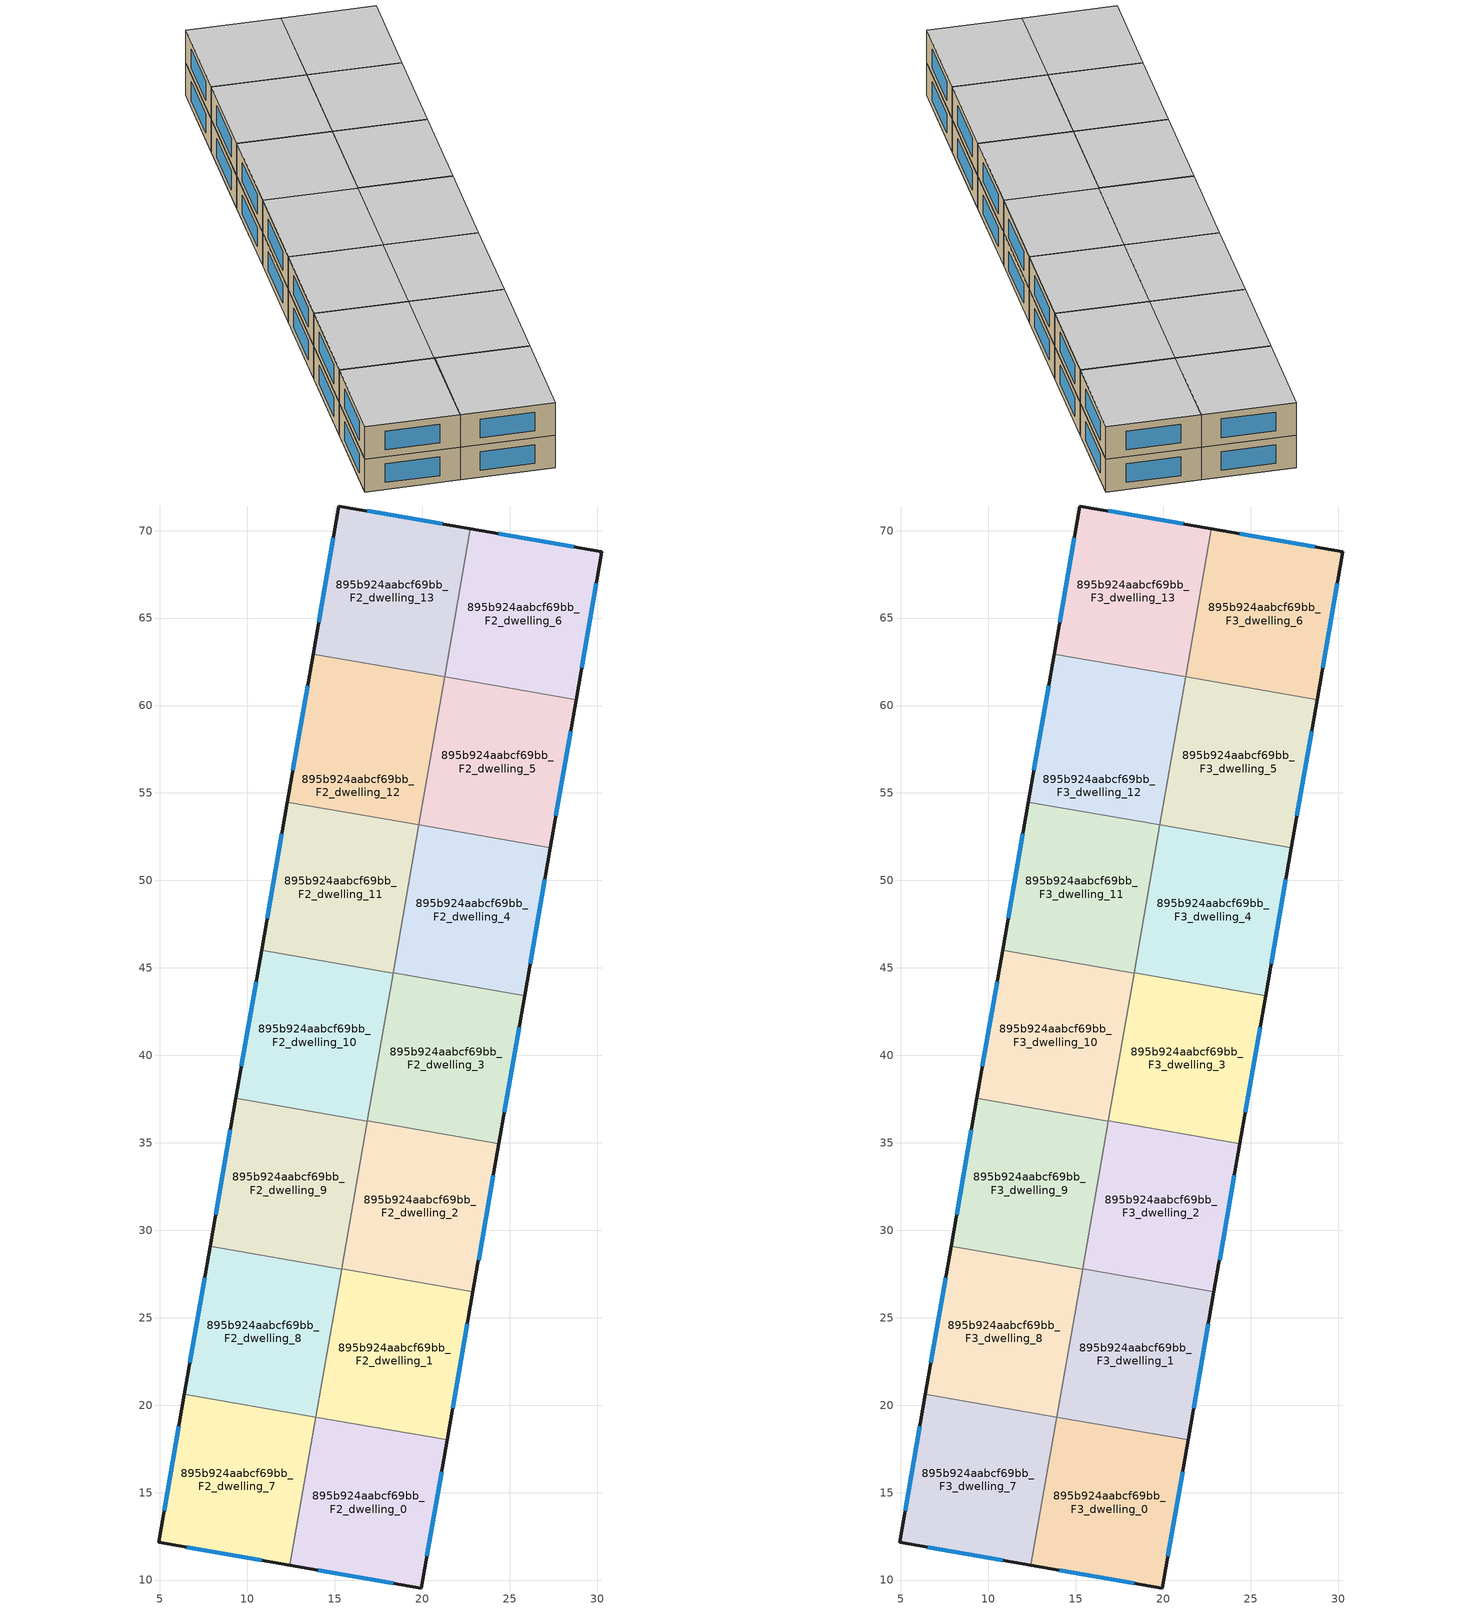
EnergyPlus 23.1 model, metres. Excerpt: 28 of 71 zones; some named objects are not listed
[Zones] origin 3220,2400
895b924aabcf69bb_F2_dwelling_0
 floor to 895b924aabcf69bb_F1_dwelling_0 (EU_floor_Construction): 21.42,18.01 19.95,9.55 12.43,10.85 13.91,19.32 z6
 wall outside (EU_wall_Construction): 12.43,10.85 19.95,9.55 21.42,18.01 z6:9
 wall to 895b924aabcf69bb_F2_dwelling_1 (EU_wall_Construction): 21.42,18.01 13.91,19.32 z6:9
 wall to 895b924aabcf69bb_F2_dwelling_7 (EU_wall_Construction): 13.91,19.31 12.43,10.85 z6:9
 wall to 895b924aabcf69bb_F2_dwelling_8 (EU_wall_Construction): 13.91,19.32 13.91,19.31 z6:9
 window (EU_Window_Construction): 20.26,11.36 21.1,16.2 / 14.04,10.57 18.34,9.83 z6.64:8.36
895b924aabcf69bb_F2_dwelling_1
 floor to 895b924aabcf69bb_F1_dwelling_1 (EU_floor_Construction): 22.9,26.48 21.42,18.01 13.91,19.32 15.38,27.79 z6
 wall outside (EU_wall_Construction): 21.42,18.01 22.9,26.48 z6:9
 wall to 895b924aabcf69bb_F2_dwelling_2 (EU_wall_Construction): 22.9,26.48 15.38,27.79 z6:9
 wall to 895b924aabcf69bb_F2_dwelling_8 (EU_wall_Construction): 15.38,27.78 13.91,19.32 z6:9
 wall to 895b924aabcf69bb_F2_dwelling_9 (EU_wall_Construction): 15.38,27.79 15.38,27.78 z6:9
 window (EU_Window_Construction): 21.74,19.83 22.58,24.67 z6.64:8.36
895b924aabcf69bb_F2_dwelling_10
 floor to 895b924aabcf69bb_F1_dwelling_10 (EU_floor_Construction): 18.33,44.71 16.85,36.24 9.34,37.55 10.81,46.01 z6
 wall outside (EU_wall_Construction): 10.81,46.01 9.34,37.55 z6:9
 wall to 895b924aabcf69bb_F2_dwelling_11 (EU_wall_Construction): 18.33,44.71 10.81,46.01 z6:9
 wall to 895b924aabcf69bb_F2_dwelling_9 (EU_wall_Construction): 9.34,37.55 16.85,36.24 z6:9
 wall to 895b924aabcf69bb_F2_dwelling_3 (EU_wall_Construction): 16.86,36.26 18.33,44.71 z6:9
 wall to 895b924aabcf69bb_F2_dwelling_2 (EU_wall_Construction): 16.85,36.24 16.86,36.26 z6:9
 window (EU_Window_Construction): 10.5,44.2 9.65,39.36 z6.64:8.36
895b924aabcf69bb_F2_dwelling_11
 floor to 895b924aabcf69bb_F1_dwelling_11 (EU_floor_Construction): 19.8,53.17 18.33,44.71 10.81,46.01 12.28,54.48 z6
 wall outside (EU_wall_Construction): 12.28,54.48 10.81,46.01 z6:9
 wall to 895b924aabcf69bb_F2_dwelling_12 (EU_wall_Construction): 19.8,53.17 12.28,54.48 z6:9
 wall to 895b924aabcf69bb_F2_dwelling_4 (EU_wall_Construction): 18.33,44.72 19.8,53.17 z6:9
 wall to 895b924aabcf69bb_F2_dwelling_3 (EU_wall_Construction): 18.33,44.71 18.33,44.72 z6:9
 window (EU_Window_Construction): 11.97,52.67 11.13,47.83 z6.64:8.36
895b924aabcf69bb_F2_dwelling_12
 floor to 895b924aabcf69bb_F1_dwelling_12 (EU_floor_Construction): 21.27,61.64 18.88,47.87 19.8,53.17 12.28,54.48 13.76,62.95 z6
 wall outside (EU_wall_Construction): 13.76,62.95 12.28,54.48 z6:9
 wall to 895b924aabcf69bb_F2_dwelling_13 (EU_wall_Construction): 21.27,61.64 13.76,62.95 z6:9
 wall to 895b924aabcf69bb_F2_dwelling_5 (EU_wall_Construction): 19.8,53.19 21.27,61.64 z6:9
 wall adiabatic (EU_wall_Construction): 19.8,53.17 18.88,47.87 19.8,53.17 z6:9
 wall to 895b924aabcf69bb_F2_dwelling_4 (EU_wall_Construction): 19.8,53.17 19.8,53.18 z6:9
 window (EU_Window_Construction): 13.44,61.13 12.6,56.29 z6.64:8.36
895b924aabcf69bb_F2_dwelling_13
 floor to 895b924aabcf69bb_F1_dwelling_13 (EU_floor_Construction): 22.75,70.11 21.27,61.64 13.76,62.95 15.23,71.41 z6
 wall outside (EU_wall_Construction): 22.75,70.11 15.23,71.41 13.76,62.95 z6:9
 wall to 895b924aabcf69bb_F2_dwelling_6 (EU_wall_Construction): 21.28,61.65 22.75,70.11 z6:9
 wall to 895b924aabcf69bb_F2_dwelling_5 (EU_wall_Construction): 21.27,61.64 21.28,61.65 z6:9
 window (EU_Window_Construction): 21.14,70.38 16.84,71.13 / 14.92,69.59 14.07,64.76 z6.64:8.36
895b924aabcf69bb_F2_dwelling_2
 floor to 895b924aabcf69bb_F1_dwelling_2 (EU_floor_Construction): 24.37,34.95 22.9,26.48 15.38,27.79 16.85,36.26 z6
 wall outside (EU_wall_Construction): 22.9,26.48 24.37,34.95 z6:9
 wall to 895b924aabcf69bb_F2_dwelling_3 (EU_wall_Construction): 24.37,34.95 16.85,36.26 z6:9
 wall to 895b924aabcf69bb_F2_dwelling_9 (EU_wall_Construction): 16.85,36.24 15.38,27.79 z6:9
 window (EU_Window_Construction): 23.21,28.29 24.05,33.13 z6.64:8.36
895b924aabcf69bb_F2_dwelling_3
 floor to 895b924aabcf69bb_F1_dwelling_3 (EU_floor_Construction): 25.85,43.41 24.37,34.95 16.85,36.26 18.33,44.72 z6
 wall outside (EU_wall_Construction): 24.37,34.95 25.85,43.41 z6:9
 wall to 895b924aabcf69bb_F2_dwelling_4 (EU_wall_Construction): 25.85,43.41 18.33,44.72 z6:9
 window (EU_Window_Construction): 24.69,36.76 25.53,41.6 z6.64:8.36
895b924aabcf69bb_F2_dwelling_4
 floor to 895b924aabcf69bb_F1_dwelling_4 (EU_floor_Construction): 27.32,51.88 25.85,43.41 18.33,44.72 19.8,53.18 z6
 wall outside (EU_wall_Construction): 25.85,43.41 27.32,51.88 z6:9
 wall to 895b924aabcf69bb_F2_dwelling_5 (EU_wall_Construction): 27.32,51.88 19.8,53.18 z6:9
 window (EU_Window_Construction): 26.16,45.22 27,50.06 z6.64:8.36
895b924aabcf69bb_F2_dwelling_5
 floor to 895b924aabcf69bb_F1_dwelling_5 (EU_floor_Construction): 28.79,60.34 27.32,51.88 19.8,53.18 21.28,61.65 z6
 wall outside (EU_wall_Construction): 27.32,51.88 28.79,60.34 z6:9
 wall to 895b924aabcf69bb_F2_dwelling_6 (EU_wall_Construction): 28.79,60.34 21.28,61.65 z6:9
 window (EU_Window_Construction): 27.64,53.69 28.48,58.53 z6.64:8.36
895b924aabcf69bb_F2_dwelling_6
 floor to 895b924aabcf69bb_F1_dwelling_6 (EU_floor_Construction): 30.27,68.8 28.79,60.34 21.28,61.65 22.75,70.11 z6
 wall outside (EU_wall_Construction): 28.79,60.34 30.27,68.8 22.75,70.11 z6:9
 window (EU_Window_Construction): 28.66,69.08 24.36,69.83 / 29.11,62.15 29.95,66.99 z6.64:8.36
895b924aabcf69bb_F2_dwelling_7
 floor to 895b924aabcf69bb_F1_dwelling_7 (EU_floor_Construction): 13.91,19.31 12.43,10.85 4.91,12.15 6.39,20.62 z6
 wall outside (EU_wall_Construction): 6.39,20.62 4.91,12.15 12.43,10.85 z6:9
 wall to 895b924aabcf69bb_F2_dwelling_8 (EU_wall_Construction): 13.91,19.31 6.39,20.62 z6:9
 window (EU_Window_Construction): 6.53,11.87 10.82,11.13 / 6.07,18.81 5.23,13.97 z6.64:8.36
895b924aabcf69bb_F2_dwelling_8
 floor to 895b924aabcf69bb_F1_dwelling_8 (EU_floor_Construction): 15.38,27.78 13.91,19.31 6.39,20.62 7.86,29.08 z6
 wall outside (EU_wall_Construction): 7.86,29.08 6.39,20.62 z6:9
 wall to 895b924aabcf69bb_F2_dwelling_9 (EU_wall_Construction): 15.38,27.78 7.86,29.08 z6:9
 window (EU_Window_Construction): 7.55,27.27 6.7,22.43 z6.64:8.36
895b924aabcf69bb_F2_dwelling_9
 floor to 895b924aabcf69bb_F1_dwelling_9 (EU_floor_Construction): 16.85,36.24 15.38,27.78 7.86,29.08 9.34,37.55 z6
 wall outside (EU_wall_Construction): 9.34,37.55 7.86,29.08 z6:9
 window (EU_Window_Construction): 9.02,35.74 8.18,30.9 z6.64:8.36
895b924aabcf69bb_F3_dwelling_0
 floor to 895b924aabcf69bb_F2_dwelling_0 (EU_floor_Construction): 21.42,18.01 19.95,9.55 12.43,10.85 13.91,19.32 z9
 wall outside (EU_wall_Construction): 12.43,10.85 19.95,9.55 21.42,18.01 z9:12
 wall to 895b924aabcf69bb_F3_dwelling_1 (EU_wall_Construction): 21.42,18.01 13.91,19.32 z9:12
 wall to 895b924aabcf69bb_F3_dwelling_7 (EU_wall_Construction): 13.91,19.31 12.43,10.85 z9:12
 wall to 895b924aabcf69bb_F3_dwelling_8 (EU_wall_Construction): 13.91,19.32 13.91,19.31 z9:12
 window (EU_Window_Construction): 20.26,11.36 21.1,16.2 / 14.04,10.57 18.34,9.83 z9.64:11.36
 ceiling to 895b924aabcf69bb_F4_dwelling_0 (EU_floor_Construction): 19.95,9.55 21.42,18.01 13.91,19.32 12.43,10.85 z12
895b924aabcf69bb_F3_dwelling_1
 floor to 895b924aabcf69bb_F2_dwelling_1 (EU_floor_Construction): 22.9,26.48 21.42,18.01 13.91,19.32 15.38,27.79 z9
 wall outside (EU_wall_Construction): 21.42,18.01 22.9,26.48 z9:12
 wall to 895b924aabcf69bb_F3_dwelling_2 (EU_wall_Construction): 22.9,26.48 15.38,27.79 z9:12
 wall to 895b924aabcf69bb_F3_dwelling_8 (EU_wall_Construction): 15.38,27.78 13.91,19.32 z9:12
 wall to 895b924aabcf69bb_F3_dwelling_9 (EU_wall_Construction): 15.38,27.79 15.38,27.78 z9:12
 window (EU_Window_Construction): 21.74,19.83 22.58,24.67 z9.64:11.36
 ceiling to 895b924aabcf69bb_F4_dwelling_1 (EU_floor_Construction): 21.42,18.01 22.9,26.48 15.38,27.79 13.91,19.32 z12
895b924aabcf69bb_F3_dwelling_10
 floor to 895b924aabcf69bb_F2_dwelling_10 (EU_floor_Construction): 18.33,44.71 16.85,36.24 9.34,37.55 10.81,46.01 z9
 wall outside (EU_wall_Construction): 10.81,46.01 9.34,37.55 z9:12
 wall to 895b924aabcf69bb_F3_dwelling_11 (EU_wall_Construction): 18.33,44.71 10.81,46.01 z9:12
 wall to 895b924aabcf69bb_F3_dwelling_9 (EU_wall_Construction): 9.34,37.55 16.85,36.24 z9:12
 wall to 895b924aabcf69bb_F3_dwelling_3 (EU_wall_Construction): 16.86,36.26 18.33,44.71 z9:12
 wall to 895b924aabcf69bb_F3_dwelling_2 (EU_wall_Construction): 16.85,36.24 16.86,36.26 z9:12
 window (EU_Window_Construction): 10.5,44.2 9.65,39.36 z9.64:11.36
 ceiling to 895b924aabcf69bb_F4_dwelling_10 (EU_floor_Construction): 16.85,36.24 18.33,44.71 10.81,46.01 9.34,37.55 z12
895b924aabcf69bb_F3_dwelling_11
 floor to 895b924aabcf69bb_F2_dwelling_11 (EU_floor_Construction): 19.8,53.17 18.33,44.71 10.81,46.01 12.28,54.48 z9
 wall outside (EU_wall_Construction): 12.28,54.48 10.81,46.01 z9:12
 wall to 895b924aabcf69bb_F3_dwelling_12 (EU_wall_Construction): 19.8,53.17 12.28,54.48 z9:12
 wall to 895b924aabcf69bb_F3_dwelling_4 (EU_wall_Construction): 18.33,44.72 19.8,53.17 z9:12
 wall to 895b924aabcf69bb_F3_dwelling_3 (EU_wall_Construction): 18.33,44.71 18.33,44.72 z9:12
 window (EU_Window_Construction): 11.97,52.67 11.13,47.83 z9.64:11.36
 ceiling to 895b924aabcf69bb_F4_dwelling_11 (EU_floor_Construction): 18.33,44.71 19.8,53.17 12.28,54.48 10.81,46.01 z12
895b924aabcf69bb_F3_dwelling_12
 floor to 895b924aabcf69bb_F2_dwelling_12 (EU_floor_Construction): 21.27,61.64 18.88,47.87 19.8,53.17 12.28,54.48 13.76,62.95 z9
 wall outside (EU_wall_Construction): 13.76,62.95 12.28,54.48 z9:12
 wall to 895b924aabcf69bb_F3_dwelling_13 (EU_wall_Construction): 21.27,61.64 13.76,62.95 z9:12
 wall to 895b924aabcf69bb_F3_dwelling_5 (EU_wall_Construction): 19.8,53.19 21.27,61.64 z9:12
 wall adiabatic (EU_wall_Construction): 19.8,53.17 18.88,47.87 19.8,53.17 z9:12
 wall to 895b924aabcf69bb_F3_dwelling_4 (EU_wall_Construction): 19.8,53.17 19.8,53.18 z9:12
 window (EU_Window_Construction): 13.44,61.13 12.6,56.29 z9.64:11.36
 ceiling to 895b924aabcf69bb_F4_dwelling_12 (EU_floor_Construction): 18.88,47.87 21.27,61.64 13.76,62.95 12.28,54.48 19.8,53.17 z12
895b924aabcf69bb_F3_dwelling_13
 floor to 895b924aabcf69bb_F2_dwelling_13 (EU_floor_Construction): 22.75,70.11 21.27,61.64 13.76,62.95 15.23,71.41 z9
 wall outside (EU_wall_Construction): 22.75,70.11 15.23,71.41 13.76,62.95 z9:12
 wall to 895b924aabcf69bb_F3_dwelling_6 (EU_wall_Construction): 21.28,61.65 22.75,70.11 z9:12
 wall to 895b924aabcf69bb_F3_dwelling_5 (EU_wall_Construction): 21.27,61.64 21.28,61.65 z9:12
 window (EU_Window_Construction): 21.14,70.38 16.84,71.13 / 14.92,69.59 14.07,64.76 z9.64:11.36
 ceiling to 895b924aabcf69bb_F4_dwelling_13 (EU_floor_Construction): 21.27,61.64 22.75,70.11 15.23,71.41 13.76,62.95 z12
895b924aabcf69bb_F3_dwelling_2
 floor to 895b924aabcf69bb_F2_dwelling_2 (EU_floor_Construction): 24.37,34.95 22.9,26.48 15.38,27.79 16.85,36.26 z9
 wall outside (EU_wall_Construction): 22.9,26.48 24.37,34.95 z9:12
 wall to 895b924aabcf69bb_F3_dwelling_3 (EU_wall_Construction): 24.37,34.95 16.85,36.26 z9:12
 wall to 895b924aabcf69bb_F3_dwelling_9 (EU_wall_Construction): 16.85,36.24 15.38,27.79 z9:12
 window (EU_Window_Construction): 23.21,28.29 24.05,33.13 z9.64:11.36
 ceiling to 895b924aabcf69bb_F4_dwelling_2 (EU_floor_Construction): 22.9,26.48 24.37,34.95 16.85,36.26 15.38,27.79 z12
895b924aabcf69bb_F3_dwelling_3
 floor to 895b924aabcf69bb_F2_dwelling_3 (EU_floor_Construction): 25.85,43.41 24.37,34.95 16.85,36.26 18.33,44.72 z9
 wall outside (EU_wall_Construction): 24.37,34.95 25.85,43.41 z9:12
 wall to 895b924aabcf69bb_F3_dwelling_4 (EU_wall_Construction): 25.85,43.41 18.33,44.72 z9:12
 window (EU_Window_Construction): 24.69,36.76 25.53,41.6 z9.64:11.36
 ceiling to 895b924aabcf69bb_F4_dwelling_3 (EU_floor_Construction): 24.37,34.95 25.85,43.41 18.33,44.72 16.85,36.26 z12
895b924aabcf69bb_F3_dwelling_4
 floor to 895b924aabcf69bb_F2_dwelling_4 (EU_floor_Construction): 27.32,51.88 25.85,43.41 18.33,44.72 19.8,53.18 z9
 wall outside (EU_wall_Construction): 25.85,43.41 27.32,51.88 z9:12
 wall to 895b924aabcf69bb_F3_dwelling_5 (EU_wall_Construction): 27.32,51.88 19.8,53.18 z9:12
 window (EU_Window_Construction): 26.16,45.22 27,50.06 z9.64:11.36
 ceiling to 895b924aabcf69bb_F4_dwelling_4 (EU_floor_Construction): 25.85,43.41 27.32,51.88 19.8,53.18 18.33,44.72 z12
895b924aabcf69bb_F3_dwelling_5
 floor to 895b924aabcf69bb_F2_dwelling_5 (EU_floor_Construction): 28.79,60.34 27.32,51.88 19.8,53.18 21.28,61.65 z9
 wall outside (EU_wall_Construction): 27.32,51.88 28.79,60.34 z9:12
 wall to 895b924aabcf69bb_F3_dwelling_6 (EU_wall_Construction): 28.79,60.34 21.28,61.65 z9:12
 window (EU_Window_Construction): 27.64,53.69 28.48,58.53 z9.64:11.36
 ceiling to 895b924aabcf69bb_F4_dwelling_5 (EU_floor_Construction): 27.32,51.88 28.79,60.34 21.28,61.65 19.8,53.18 z12
895b924aabcf69bb_F3_dwelling_6
 floor to 895b924aabcf69bb_F2_dwelling_6 (EU_floor_Construction): 30.27,68.8 28.79,60.34 21.28,61.65 22.75,70.11 z9
 wall outside (EU_wall_Construction): 28.79,60.34 30.27,68.8 22.75,70.11 z9:12
 window (EU_Window_Construction): 28.66,69.08 24.36,69.83 / 29.11,62.15 29.95,66.99 z9.64:11.36
 ceiling to 895b924aabcf69bb_F4_dwelling_6 (EU_floor_Construction): 28.79,60.34 30.27,68.8 22.75,70.11 21.28,61.65 z12
895b924aabcf69bb_F3_dwelling_7
 floor to 895b924aabcf69bb_F2_dwelling_7 (EU_floor_Construction): 13.91,19.31 12.43,10.85 4.91,12.15 6.39,20.62 z9
 wall outside (EU_wall_Construction): 6.39,20.62 4.91,12.15 12.43,10.85 z9:12
 wall to 895b924aabcf69bb_F3_dwelling_8 (EU_wall_Construction): 13.91,19.31 6.39,20.62 z9:12
 window (EU_Window_Construction): 6.53,11.87 10.82,11.13 / 6.07,18.81 5.23,13.97 z9.64:11.36
 ceiling to 895b924aabcf69bb_F4_dwelling_7 (EU_floor_Construction): 12.43,10.85 13.91,19.31 6.39,20.62 4.91,12.15 z12
895b924aabcf69bb_F3_dwelling_8
 floor to 895b924aabcf69bb_F2_dwelling_8 (EU_floor_Construction): 15.38,27.78 13.91,19.31 6.39,20.62 7.86,29.08 z9
 wall outside (EU_wall_Construction): 7.86,29.08 6.39,20.62 z9:12
 wall to 895b924aabcf69bb_F3_dwelling_9 (EU_wall_Construction): 15.38,27.78 7.86,29.08 z9:12
 window (EU_Window_Construction): 7.55,27.27 6.7,22.43 z9.64:11.36
 ceiling to 895b924aabcf69bb_F4_dwelling_8 (EU_floor_Construction): 13.91,19.31 15.38,27.78 7.86,29.08 6.39,20.62 z12
895b924aabcf69bb_F3_dwelling_9
 floor to 895b924aabcf69bb_F2_dwelling_9 (EU_floor_Construction): 16.85,36.24 15.38,27.78 7.86,29.08 9.34,37.55 z9
 wall outside (EU_wall_Construction): 9.34,37.55 7.86,29.08 z9:12
 window (EU_Window_Construction): 9.02,35.74 8.18,30.9 z9.64:11.36
 ceiling to 895b924aabcf69bb_F4_dwelling_9 (EU_floor_Construction): 15.38,27.78 16.85,36.24 9.34,37.55 7.86,29.08 z12
[Building]
EU S2 Campaign: North Axis=0; Terrain=City; Solar Distribution=FullExterior
[Site:Location]
Yerevan-Zvartnots.Intl.AP: Latitude=40.15; Longitude=44.383; Time Zone=4; Elevation=854
[SizingPeriod:WeatherFileDays]
AnnualSizingPeriod: Begin Month=1; Begin Day of Month=1; End Month=12; End Day of Month=31; Day of Week for Start Day=Monday; Use Weather File Daylight Saving Period=No; Use Weather File Rain and Snow Indicators=No
[MATERIAL]
EU_InternalMass_Material: Roughness=MediumRough; Thickness=0.1; Conductivity=1; Density=1800; Specific Heat=900; Thermal Absorptance=0.9; Solar Absorptance=0.7; Visible Absorptance=0.7
[MATERIAL:NOMASS] Roughness=MediumRough; Thermal Absorptance=0.9; Solar Absorptance=0.7; Visible Absorptance=0.7
Name | Thermal Resistance
EU_wall_NoMass | 1.05043
EU_floor_NoMass | 0.478065
[WINDOWMATERIAL:SIMPLEGLAZINGSYSTEM]
EU_Window_SimpleGlazing: UFactor=2.5566; Solar Heat Gain Coefficient=0.75; Visible Transmittance=0.75
[CONSTRUCTION]
EU_wall_Construction: EU_wall_NoMass
EU_floor_Construction: EU_floor_NoMass
EU_Window_Construction: EU_Window_SimpleGlazing
EU_InternalMass_Construction: EU_InternalMass_Material
[ZONE] Type=1; Multiplier=1; Ceiling Height=autocalculate; Floor Area=autocalculate; Part of Total Floor Area=Yes
Name | Volume
895b924aabcf69bb_F2_dwelling_0; 895b924aabcf69bb_F3_dwelling_0 | 196.635
895b924aabcf69bb_F2_dwelling_1; 895b924aabcf69bb_F3_dwelling_1 | 196.659
895b924aabcf69bb_F2_dwelling_10; 895b924aabcf69bb_F3_dwelling_10 | 196.644
895b924aabcf69bb_F2_dwelling_11; 895b924aabcf69bb_F3_dwelling_11 | 196.638
895b924aabcf69bb_F2_dwelling_12; 895b924aabcf69bb_F3_dwelling_12; 895b924aabcf69bb_F2_dwelling_7; 895b924aabcf69bb_F3_dwelling_7 | 196.641
895b924aabcf69bb_F2_dwelling_13; 895b924aabcf69bb_F3_dwelling_13 | 196.639
895b924aabcf69bb_F2_dwelling_2; 895b924aabcf69bb_F3_dwelling_2 | 196.667
895b924aabcf69bb_F2_dwelling_3; 895b924aabcf69bb_F3_dwelling_3 | 196.672
895b924aabcf69bb_F2_dwelling_4; 895b924aabcf69bb_F3_dwelling_4 | 196.66
895b924aabcf69bb_F2_dwelling_5; 895b924aabcf69bb_F3_dwelling_5 | 196.662
895b924aabcf69bb_F2_dwelling_6; 895b924aabcf69bb_F3_dwelling_6 | 196.642
895b924aabcf69bb_F2_dwelling_8; 895b924aabcf69bb_F3_dwelling_8 | 196.657
895b924aabcf69bb_F2_dwelling_9; 895b924aabcf69bb_F3_dwelling_9 | 196.68
[INTERNALMASS] Construction=EU_InternalMass_Construction
Name | Zone or ZoneList | Surface Area
895b924aabcf69bb_F2_dwelling_0_EU_InternalMass | 895b924aabcf69bb_F2_dwelling_0 | 65.545
895b924aabcf69bb_F2_dwelling_1_EU_InternalMass | 895b924aabcf69bb_F2_dwelling_1 | 65.553
895b924aabcf69bb_F2_dwelling_2_EU_InternalMass | 895b924aabcf69bb_F2_dwelling_2 | 65.5558
895b924aabcf69bb_F2_dwelling_3_EU_InternalMass | 895b924aabcf69bb_F2_dwelling_3 | 65.5573
895b924aabcf69bb_F2_dwelling_4_EU_InternalMass | 895b924aabcf69bb_F2_dwelling_4 | 65.5534
895b924aabcf69bb_F2_dwelling_5_EU_InternalMass | 895b924aabcf69bb_F2_dwelling_5 | 65.5543
895b924aabcf69bb_F2_dwelling_6_EU_InternalMass | 895b924aabcf69bb_F2_dwelling_6 | 65.5473
895b924aabcf69bb_F2_dwelling_7_EU_InternalMass | 895b924aabcf69bb_F2_dwelling_7 | 65.5471
895b924aabcf69bb_F2_dwelling_8_EU_InternalMass | 895b924aabcf69bb_F2_dwelling_8 | 65.5524
895b924aabcf69bb_F2_dwelling_9_EU_InternalMass | 895b924aabcf69bb_F2_dwelling_9 | 65.5599
895b924aabcf69bb_F2_dwelling_10_EU_InternalMass | 895b924aabcf69bb_F2_dwelling_10 | 65.5479
895b924aabcf69bb_F2_dwelling_11_EU_InternalMass | 895b924aabcf69bb_F2_dwelling_11 | 65.546
895b924aabcf69bb_F2_dwelling_12_EU_InternalMass | 895b924aabcf69bb_F2_dwelling_12 | 65.5475
895b924aabcf69bb_F2_dwelling_13_EU_InternalMass | 895b924aabcf69bb_F2_dwelling_13 | 65.5465
895b924aabcf69bb_F3_dwelling_0_EU_InternalMass | 895b924aabcf69bb_F3_dwelling_0 | 65.545
895b924aabcf69bb_F3_dwelling_1_EU_InternalMass | 895b924aabcf69bb_F3_dwelling_1 | 65.553
895b924aabcf69bb_F3_dwelling_2_EU_InternalMass | 895b924aabcf69bb_F3_dwelling_2 | 65.5558
895b924aabcf69bb_F3_dwelling_3_EU_InternalMass | 895b924aabcf69bb_F3_dwelling_3 | 65.5573
895b924aabcf69bb_F3_dwelling_4_EU_InternalMass | 895b924aabcf69bb_F3_dwelling_4 | 65.5534
895b924aabcf69bb_F3_dwelling_5_EU_InternalMass | 895b924aabcf69bb_F3_dwelling_5 | 65.5543
895b924aabcf69bb_F3_dwelling_6_EU_InternalMass | 895b924aabcf69bb_F3_dwelling_6 | 65.5473
895b924aabcf69bb_F3_dwelling_7_EU_InternalMass | 895b924aabcf69bb_F3_dwelling_7 | 65.5471
895b924aabcf69bb_F3_dwelling_8_EU_InternalMass | 895b924aabcf69bb_F3_dwelling_8 | 65.5524
895b924aabcf69bb_F3_dwelling_9_EU_InternalMass | 895b924aabcf69bb_F3_dwelling_9 | 65.5599
895b924aabcf69bb_F3_dwelling_10_EU_InternalMass | 895b924aabcf69bb_F3_dwelling_10 | 65.5479
895b924aabcf69bb_F3_dwelling_11_EU_InternalMass | 895b924aabcf69bb_F3_dwelling_11 | 65.546
895b924aabcf69bb_F3_dwelling_12_EU_InternalMass | 895b924aabcf69bb_F3_dwelling_12 | 65.5475
895b924aabcf69bb_F3_dwelling_13_EU_InternalMass | 895b924aabcf69bb_F3_dwelling_13 | 65.5465
[OTHEREQUIPMENT] Fuel Type=Electricity; Design Level Calculation Method=Watts/Area; Power per Zone Floor Area=1; Fraction Latent=0; Fraction Radiant=0; Fraction Lost=0; Carbon Dioxide Generation Rate=0; EndUse Subcategory=EU_Step8_InternalGains
Name | Zone or ZoneList or Space or SpaceList | Schedule
EU_Step8_InternalGain_895b924aabcf69bb_F2_dwelling_0_f000 | 895b924aabcf69bb_F2_dwelling_0 | EU_Step8_GainSchedule_895b924aabcf69bb_F2_dwelling_0_f000
EU_Step8_InternalGain_895b924aabcf69bb_F2_dwelling_1_f000 | 895b924aabcf69bb_F2_dwelling_1 | EU_Step8_GainSchedule_895b924aabcf69bb_F2_dwelling_1_f000
EU_Step8_InternalGain_895b924aabcf69bb_F2_dwelling_2_f000 | 895b924aabcf69bb_F2_dwelling_2 | EU_Step8_GainSchedule_895b924aabcf69bb_F2_dwelling_2_f000
EU_Step8_InternalGain_895b924aabcf69bb_F2_dwelling_3_f000 | 895b924aabcf69bb_F2_dwelling_3 | EU_Step8_GainSchedule_895b924aabcf69bb_F2_dwelling_3_f000
EU_Step8_InternalGain_895b924aabcf69bb_F2_dwelling_4_f000 | 895b924aabcf69bb_F2_dwelling_4 | EU_Step8_GainSchedule_895b924aabcf69bb_F2_dwelling_4_f000
EU_Step8_InternalGain_895b924aabcf69bb_F2_dwelling_5_f000 | 895b924aabcf69bb_F2_dwelling_5 | EU_Step8_GainSchedule_895b924aabcf69bb_F2_dwelling_5_f000
EU_Step8_InternalGain_895b924aabcf69bb_F2_dwelling_6_f000 | 895b924aabcf69bb_F2_dwelling_6 | EU_Step8_GainSchedule_895b924aabcf69bb_F2_dwelling_6_f000
EU_Step8_InternalGain_895b924aabcf69bb_F2_dwelling_7_f000 | 895b924aabcf69bb_F2_dwelling_7 | EU_Step8_GainSchedule_895b924aabcf69bb_F2_dwelling_7_f000
EU_Step8_InternalGain_895b924aabcf69bb_F2_dwelling_8_f000 | 895b924aabcf69bb_F2_dwelling_8 | EU_Step8_GainSchedule_895b924aabcf69bb_F2_dwelling_8_f000
EU_Step8_InternalGain_895b924aabcf69bb_F2_dwelling_9_f000 | 895b924aabcf69bb_F2_dwelling_9 | EU_Step8_GainSchedule_895b924aabcf69bb_F2_dwelling_9_f000
EU_Step8_InternalGain_895b924aabcf69bb_F2_dwelling_10_f000 | 895b924aabcf69bb_F2_dwelling_10 | EU_Step8_GainSchedule_895b924aabcf69bb_F2_dwelling_10_f000
EU_Step8_InternalGain_895b924aabcf69bb_F2_dwelling_11_f000 | 895b924aabcf69bb_F2_dwelling_11 | EU_Step8_GainSchedule_895b924aabcf69bb_F2_dwelling_11_f000
EU_Step8_InternalGain_895b924aabcf69bb_F2_dwelling_12_f000 | 895b924aabcf69bb_F2_dwelling_12 | EU_Step8_GainSchedule_895b924aabcf69bb_F2_dwelling_12_f000
EU_Step8_InternalGain_895b924aabcf69bb_F2_dwelling_13_f000 | 895b924aabcf69bb_F2_dwelling_13 | EU_Step8_GainSchedule_895b924aabcf69bb_F2_dwelling_13_f000
EU_Step8_InternalGain_895b924aabcf69bb_F3_dwelling_0_f000 | 895b924aabcf69bb_F3_dwelling_0 | EU_Step8_GainSchedule_895b924aabcf69bb_F3_dwelling_0_f000
EU_Step8_InternalGain_895b924aabcf69bb_F3_dwelling_1_f000 | 895b924aabcf69bb_F3_dwelling_1 | EU_Step8_GainSchedule_895b924aabcf69bb_F3_dwelling_1_f000
EU_Step8_InternalGain_895b924aabcf69bb_F3_dwelling_2_f000 | 895b924aabcf69bb_F3_dwelling_2 | EU_Step8_GainSchedule_895b924aabcf69bb_F3_dwelling_2_f000
EU_Step8_InternalGain_895b924aabcf69bb_F3_dwelling_3_f000 | 895b924aabcf69bb_F3_dwelling_3 | EU_Step8_GainSchedule_895b924aabcf69bb_F3_dwelling_3_f000
EU_Step8_InternalGain_895b924aabcf69bb_F3_dwelling_4_f000 | 895b924aabcf69bb_F3_dwelling_4 | EU_Step8_GainSchedule_895b924aabcf69bb_F3_dwelling_4_f000
EU_Step8_InternalGain_895b924aabcf69bb_F3_dwelling_5_f000 | 895b924aabcf69bb_F3_dwelling_5 | EU_Step8_GainSchedule_895b924aabcf69bb_F3_dwelling_5_f000
EU_Step8_InternalGain_895b924aabcf69bb_F3_dwelling_6_f000 | 895b924aabcf69bb_F3_dwelling_6 | EU_Step8_GainSchedule_895b924aabcf69bb_F3_dwelling_6_f000
EU_Step8_InternalGain_895b924aabcf69bb_F3_dwelling_7_f000 | 895b924aabcf69bb_F3_dwelling_7 | EU_Step8_GainSchedule_895b924aabcf69bb_F3_dwelling_7_f000
EU_Step8_InternalGain_895b924aabcf69bb_F3_dwelling_8_f000 | 895b924aabcf69bb_F3_dwelling_8 | EU_Step8_GainSchedule_895b924aabcf69bb_F3_dwelling_8_f000
EU_Step8_InternalGain_895b924aabcf69bb_F3_dwelling_9_f000 | 895b924aabcf69bb_F3_dwelling_9 | EU_Step8_GainSchedule_895b924aabcf69bb_F3_dwelling_9_f000
EU_Step8_InternalGain_895b924aabcf69bb_F3_dwelling_10_f000 | 895b924aabcf69bb_F3_dwelling_10 | EU_Step8_GainSchedule_895b924aabcf69bb_F3_dwelling_10_f000
EU_Step8_InternalGain_895b924aabcf69bb_F3_dwelling_11_f000 | 895b924aabcf69bb_F3_dwelling_11 | EU_Step8_GainSchedule_895b924aabcf69bb_F3_dwelling_11_f000
EU_Step8_InternalGain_895b924aabcf69bb_F3_dwelling_12_f000 | 895b924aabcf69bb_F3_dwelling_12 | EU_Step8_GainSchedule_895b924aabcf69bb_F3_dwelling_12_f000
EU_Step8_InternalGain_895b924aabcf69bb_F3_dwelling_13_f000 | 895b924aabcf69bb_F3_dwelling_13 | EU_Step8_GainSchedule_895b924aabcf69bb_F3_dwelling_13_f000
[ZONEVENTILATION:DESIGNFLOWRATE] Schedule=EU_AlwaysOn; Design Flow Rate Calculation Method=AirChanges/Hour; Air Changes per Hour=0.557805; Ventilation Type=Natural; Fan Pressure Rise=0; Fan Total Efficiency=1; Constant Term Coefficient=1; Temperature Term Coefficient=0; Velocity Term Coefficient=0; Velocity Squared Term Coefficient=0; Minimum Indoor Temperature=-100; Maximum Indoor Temperature=100; Delta Temperature=-100; Minimum Outdoor Temperature=-100; Maximum Outdoor Temperature=100; Maximum Wind Speed=40
Name | Zone or ZoneList or Space or SpaceList
EU_ConstantAir_895b924aabcf69bb_F2_dwelling_0 | 895b924aabcf69bb_F2_dwelling_0
EU_ConstantAir_895b924aabcf69bb_F2_dwelling_1 | 895b924aabcf69bb_F2_dwelling_1
EU_ConstantAir_895b924aabcf69bb_F2_dwelling_2 | 895b924aabcf69bb_F2_dwelling_2
EU_ConstantAir_895b924aabcf69bb_F2_dwelling_3 | 895b924aabcf69bb_F2_dwelling_3
EU_ConstantAir_895b924aabcf69bb_F2_dwelling_4 | 895b924aabcf69bb_F2_dwelling_4
EU_ConstantAir_895b924aabcf69bb_F2_dwelling_5 | 895b924aabcf69bb_F2_dwelling_5
EU_ConstantAir_895b924aabcf69bb_F2_dwelling_6 | 895b924aabcf69bb_F2_dwelling_6
EU_ConstantAir_895b924aabcf69bb_F2_dwelling_7 | 895b924aabcf69bb_F2_dwelling_7
EU_ConstantAir_895b924aabcf69bb_F2_dwelling_8 | 895b924aabcf69bb_F2_dwelling_8
EU_ConstantAir_895b924aabcf69bb_F2_dwelling_9 | 895b924aabcf69bb_F2_dwelling_9
EU_ConstantAir_895b924aabcf69bb_F2_dwelling_10 | 895b924aabcf69bb_F2_dwelling_10
EU_ConstantAir_895b924aabcf69bb_F2_dwelling_11 | 895b924aabcf69bb_F2_dwelling_11
EU_ConstantAir_895b924aabcf69bb_F2_dwelling_12 | 895b924aabcf69bb_F2_dwelling_12
EU_ConstantAir_895b924aabcf69bb_F2_dwelling_13 | 895b924aabcf69bb_F2_dwelling_13
EU_ConstantAir_895b924aabcf69bb_F3_dwelling_0 | 895b924aabcf69bb_F3_dwelling_0
EU_ConstantAir_895b924aabcf69bb_F3_dwelling_1 | 895b924aabcf69bb_F3_dwelling_1
EU_ConstantAir_895b924aabcf69bb_F3_dwelling_2 | 895b924aabcf69bb_F3_dwelling_2
EU_ConstantAir_895b924aabcf69bb_F3_dwelling_3 | 895b924aabcf69bb_F3_dwelling_3
EU_ConstantAir_895b924aabcf69bb_F3_dwelling_4 | 895b924aabcf69bb_F3_dwelling_4
EU_ConstantAir_895b924aabcf69bb_F3_dwelling_5 | 895b924aabcf69bb_F3_dwelling_5
EU_ConstantAir_895b924aabcf69bb_F3_dwelling_6 | 895b924aabcf69bb_F3_dwelling_6
EU_ConstantAir_895b924aabcf69bb_F3_dwelling_7 | 895b924aabcf69bb_F3_dwelling_7
EU_ConstantAir_895b924aabcf69bb_F3_dwelling_8 | 895b924aabcf69bb_F3_dwelling_8
EU_ConstantAir_895b924aabcf69bb_F3_dwelling_9 | 895b924aabcf69bb_F3_dwelling_9
EU_ConstantAir_895b924aabcf69bb_F3_dwelling_10 | 895b924aabcf69bb_F3_dwelling_10
EU_ConstantAir_895b924aabcf69bb_F3_dwelling_11 | 895b924aabcf69bb_F3_dwelling_11
EU_ConstantAir_895b924aabcf69bb_F3_dwelling_12 | 895b924aabcf69bb_F3_dwelling_12
EU_ConstantAir_895b924aabcf69bb_F3_dwelling_13 | 895b924aabcf69bb_F3_dwelling_13
[HVACTEMPLATE:ZONE:IDEALLOADSAIRSYSTEM] System Availability Schedule=EU_AlwaysOn; Maximum Heating Supply Air Temperature=50; Minimum Cooling Supply Air Temperature=13; Maximum Heating Supply Air Humidity Ratio=0.0156; Minimum Cooling Supply Air Humidity Ratio=0.0077; Heating Limit=NoLimit; Cooling Limit=NoLimit; Heating Availability Schedule=EU_AlwaysOn; Cooling Availability Schedule=EU_CoolingOff; Dehumidification Control Type=ConstantSensibleHeatRatio; Cooling Sensible Heat Ratio=0.7; Dehumidification Setpoint=60; Humidification Control Type=None; Humidification Setpoint=30; Outdoor Air Method=None; Outdoor Air Flow Rate per Person=0.00944; Outdoor Air Flow Rate per Zone Floor Area=0; Outdoor Air Flow Rate per Zone=0; Demand Controlled Ventilation Type=None; Outdoor Air Economizer Type=NoEconomizer; Heat Recovery Type=None; Sensible Heat Recovery Effectiveness=0.7; Latent Heat Recovery Effectiveness=0.65
Name | Template Thermostat
895b924aabcf69bb_F2_dwelling_0 | EU_HeatOnly_895b924aabcf69bb_F2_dwelling_0
895b924aabcf69bb_F2_dwelling_1 | EU_HeatOnly_895b924aabcf69bb_F2_dwelling_1
895b924aabcf69bb_F2_dwelling_2 | EU_HeatOnly_895b924aabcf69bb_F2_dwelling_2
895b924aabcf69bb_F2_dwelling_3 | EU_HeatOnly_895b924aabcf69bb_F2_dwelling_3
895b924aabcf69bb_F2_dwelling_4 | EU_HeatOnly_895b924aabcf69bb_F2_dwelling_4
895b924aabcf69bb_F2_dwelling_5 | EU_HeatOnly_895b924aabcf69bb_F2_dwelling_5
895b924aabcf69bb_F2_dwelling_6 | EU_HeatOnly_895b924aabcf69bb_F2_dwelling_6
895b924aabcf69bb_F2_dwelling_7 | EU_HeatOnly_895b924aabcf69bb_F2_dwelling_7
895b924aabcf69bb_F2_dwelling_8 | EU_HeatOnly_895b924aabcf69bb_F2_dwelling_8
895b924aabcf69bb_F2_dwelling_9 | EU_HeatOnly_895b924aabcf69bb_F2_dwelling_9
895b924aabcf69bb_F2_dwelling_10 | EU_HeatOnly_895b924aabcf69bb_F2_dwelling_10
895b924aabcf69bb_F2_dwelling_11 | EU_HeatOnly_895b924aabcf69bb_F2_dwelling_11
895b924aabcf69bb_F2_dwelling_12 | EU_HeatOnly_895b924aabcf69bb_F2_dwelling_12
895b924aabcf69bb_F2_dwelling_13 | EU_HeatOnly_895b924aabcf69bb_F2_dwelling_13
895b924aabcf69bb_F3_dwelling_0 | EU_HeatOnly_895b924aabcf69bb_F3_dwelling_0
895b924aabcf69bb_F3_dwelling_1 | EU_HeatOnly_895b924aabcf69bb_F3_dwelling_1
895b924aabcf69bb_F3_dwelling_2 | EU_HeatOnly_895b924aabcf69bb_F3_dwelling_2
895b924aabcf69bb_F3_dwelling_3 | EU_HeatOnly_895b924aabcf69bb_F3_dwelling_3
895b924aabcf69bb_F3_dwelling_4 | EU_HeatOnly_895b924aabcf69bb_F3_dwelling_4
895b924aabcf69bb_F3_dwelling_5 | EU_HeatOnly_895b924aabcf69bb_F3_dwelling_5
895b924aabcf69bb_F3_dwelling_6 | EU_HeatOnly_895b924aabcf69bb_F3_dwelling_6
895b924aabcf69bb_F3_dwelling_7 | EU_HeatOnly_895b924aabcf69bb_F3_dwelling_7
895b924aabcf69bb_F3_dwelling_8 | EU_HeatOnly_895b924aabcf69bb_F3_dwelling_8
895b924aabcf69bb_F3_dwelling_9 | EU_HeatOnly_895b924aabcf69bb_F3_dwelling_9
895b924aabcf69bb_F3_dwelling_10 | EU_HeatOnly_895b924aabcf69bb_F3_dwelling_10
895b924aabcf69bb_F3_dwelling_11 | EU_HeatOnly_895b924aabcf69bb_F3_dwelling_11
895b924aabcf69bb_F3_dwelling_12 | EU_HeatOnly_895b924aabcf69bb_F3_dwelling_12
895b924aabcf69bb_F3_dwelling_13 | EU_HeatOnly_895b924aabcf69bb_F3_dwelling_13
[SIZING:ZONE] Zone Cooling Design Supply Air Temperature Input Method=SupplyAirTemperature; Zone Cooling Design Supply Air Temperature=13; Zone Heating Design Supply Air Temperature Input Method=SupplyAirTemperature; Zone Heating Design Supply Air Temperature=50; Zone Cooling Design Supply Air Humidity Ratio=0.008; Zone Heating Design Supply Air Humidity Ratio=0.008; Cooling Design Air Flow Method=DesignDay; Cooling Design Air Flow Rate=0; Cooling Minimum Air Flow per Zone Floor Area=0.000762; Cooling Minimum Air Flow=0; Cooling Minimum Air Flow Fraction=0.2; Heating Design Air Flow Method=DesignDay; Heating Design Air Flow Rate=0; Heating Maximum Air Flow per Zone Floor Area=0.002032; Heating Maximum Air Flow=0.141576; Heating Maximum Air Flow Fraction=0.3; Account for Dedicated Outdoor Air System=No; Dedicated Outdoor Air System Control Strategy=NeutralSupplyAir; Dedicated Outdoor Air Low Setpoint Temperature for Design=autosize; Dedicated Outdoor Air High Setpoint Temperature for Design=autosize; Zone Load Sizing Method=Sensible Load Only No Latent Load; Zone Latent Cooling Design Supply Air Humidity Ratio Input Method=HumidityRatioDifference; Zone Cooling Design Supply Air Humidity Ratio Difference=0.005; Zone Latent Heating Design Supply Air Humidity Ratio Input Method=HumidityRatioDifference; Zone Humidification Design Supply Air Humidity Ratio Difference=0.005
895b924aabcf69bb_F2_dwelling_0; 895b924aabcf69bb_F2_dwelling_1; 895b924aabcf69bb_F2_dwelling_2; 895b924aabcf69bb_F2_dwelling_3; 895b924aabcf69bb_F2_dwelling_4; 895b924aabcf69bb_F2_dwelling_5; 895b924aabcf69bb_F2_dwelling_6; 895b924aabcf69bb_F2_dwelling_7; 895b924aabcf69bb_F2_dwelling_8; 895b924aabcf69bb_F2_dwelling_9; 895b924aabcf69bb_F2_dwelling_10; 895b924aabcf69bb_F2_dwelling_11; 895b924aabcf69bb_F2_dwelling_12; 895b924aabcf69bb_F2_dwelling_13; 895b924aabcf69bb_F3_dwelling_0; 895b924aabcf69bb_F3_dwelling_1; 895b924aabcf69bb_F3_dwelling_2; 895b924aabcf69bb_F3_dwelling_3; 895b924aabcf69bb_F3_dwelling_4; 895b924aabcf69bb_F3_dwelling_5; 895b924aabcf69bb_F3_dwelling_6; 895b924aabcf69bb_F3_dwelling_7; 895b924aabcf69bb_F3_dwelling_8; 895b924aabcf69bb_F3_dwelling_9; 895b924aabcf69bb_F3_dwelling_10; 895b924aabcf69bb_F3_dwelling_11; 895b924aabcf69bb_F3_dwelling_12; 895b924aabcf69bb_F3_dwelling_13
[SCHEDULE:CONSTANT]
Name | Hourly Value
EU_AlwaysOn | 1
EU_CoolingOff | 0
[SCHEDULE:FILE] Column Number=1; Rows to Skip at Top=0; Number of Hours of Data=8760; Column Separator=Comma; Interpolate to Timestep=No; Minutes per Item=60; Adjust Schedule for Daylight Savings=Yes
Name | File
EU_Step8_GainSchedule_895b924aabcf69bb_F2_dwelling_0_f000 | ../../schedules/895b924aabcf69bb/895b924aabcf69bb_F2_dwelling_0_f000_gain.csv
EU_Step8_GainSchedule_895b924aabcf69bb_F2_dwelling_1_f000 | ../../schedules/895b924aabcf69bb/895b924aabcf69bb_F2_dwelling_1_f000_gain.csv
EU_Step8_GainSchedule_895b924aabcf69bb_F2_dwelling_2_f000 | ../../schedules/895b924aabcf69bb/895b924aabcf69bb_F2_dwelling_2_f000_gain.csv
EU_Step8_GainSchedule_895b924aabcf69bb_F2_dwelling_3_f000 | ../../schedules/895b924aabcf69bb/895b924aabcf69bb_F2_dwelling_3_f000_gain.csv
EU_Step8_GainSchedule_895b924aabcf69bb_F2_dwelling_4_f000 | ../../schedules/895b924aabcf69bb/895b924aabcf69bb_F2_dwelling_4_f000_gain.csv
EU_Step8_GainSchedule_895b924aabcf69bb_F2_dwelling_5_f000 | ../../schedules/895b924aabcf69bb/895b924aabcf69bb_F2_dwelling_5_f000_gain.csv
EU_Step8_GainSchedule_895b924aabcf69bb_F2_dwelling_6_f000 | ../../schedules/895b924aabcf69bb/895b924aabcf69bb_F2_dwelling_6_f000_gain.csv
EU_Step8_GainSchedule_895b924aabcf69bb_F2_dwelling_7_f000 | ../../schedules/895b924aabcf69bb/895b924aabcf69bb_F2_dwelling_7_f000_gain.csv
EU_Step8_GainSchedule_895b924aabcf69bb_F2_dwelling_8_f000 | ../../schedules/895b924aabcf69bb/895b924aabcf69bb_F2_dwelling_8_f000_gain.csv
EU_Step8_GainSchedule_895b924aabcf69bb_F2_dwelling_9_f000 | ../../schedules/895b924aabcf69bb/895b924aabcf69bb_F2_dwelling_9_f000_gain.csv
EU_Step8_GainSchedule_895b924aabcf69bb_F2_dwelling_10_f000 | ../../schedules/895b924aabcf69bb/895b924aabcf69bb_F2_dwelling_10_f000_gain.csv
EU_Step8_GainSchedule_895b924aabcf69bb_F2_dwelling_11_f000 | ../../schedules/895b924aabcf69bb/895b924aabcf69bb_F2_dwelling_11_f000_gain.csv
EU_Step8_GainSchedule_895b924aabcf69bb_F2_dwelling_12_f000 | ../../schedules/895b924aabcf69bb/895b924aabcf69bb_F2_dwelling_12_f000_gain.csv
EU_Step8_GainSchedule_895b924aabcf69bb_F2_dwelling_13_f000 | ../../schedules/895b924aabcf69bb/895b924aabcf69bb_F2_dwelling_13_f000_gain.csv
EU_Step8_GainSchedule_895b924aabcf69bb_F3_dwelling_0_f000 | ../../schedules/895b924aabcf69bb/895b924aabcf69bb_F3_dwelling_0_f000_gain.csv
EU_Step8_GainSchedule_895b924aabcf69bb_F3_dwelling_1_f000 | ../../schedules/895b924aabcf69bb/895b924aabcf69bb_F3_dwelling_1_f000_gain.csv
EU_Step8_GainSchedule_895b924aabcf69bb_F3_dwelling_2_f000 | ../../schedules/895b924aabcf69bb/895b924aabcf69bb_F3_dwelling_2_f000_gain.csv
EU_Step8_GainSchedule_895b924aabcf69bb_F3_dwelling_3_f000 | ../../schedules/895b924aabcf69bb/895b924aabcf69bb_F3_dwelling_3_f000_gain.csv
EU_Step8_GainSchedule_895b924aabcf69bb_F3_dwelling_4_f000 | ../../schedules/895b924aabcf69bb/895b924aabcf69bb_F3_dwelling_4_f000_gain.csv
EU_Step8_GainSchedule_895b924aabcf69bb_F3_dwelling_5_f000 | ../../schedules/895b924aabcf69bb/895b924aabcf69bb_F3_dwelling_5_f000_gain.csv
EU_Step8_GainSchedule_895b924aabcf69bb_F3_dwelling_6_f000 | ../../schedules/895b924aabcf69bb/895b924aabcf69bb_F3_dwelling_6_f000_gain.csv
EU_Step8_GainSchedule_895b924aabcf69bb_F3_dwelling_7_f000 | ../../schedules/895b924aabcf69bb/895b924aabcf69bb_F3_dwelling_7_f000_gain.csv
EU_Step8_GainSchedule_895b924aabcf69bb_F3_dwelling_8_f000 | ../../schedules/895b924aabcf69bb/895b924aabcf69bb_F3_dwelling_8_f000_gain.csv
EU_Step8_GainSchedule_895b924aabcf69bb_F3_dwelling_9_f000 | ../../schedules/895b924aabcf69bb/895b924aabcf69bb_F3_dwelling_9_f000_gain.csv
EU_Step8_GainSchedule_895b924aabcf69bb_F3_dwelling_10_f000 | ../../schedules/895b924aabcf69bb/895b924aabcf69bb_F3_dwelling_10_f000_gain.csv
EU_Step8_GainSchedule_895b924aabcf69bb_F3_dwelling_11_f000 | ../../schedules/895b924aabcf69bb/895b924aabcf69bb_F3_dwelling_11_f000_gain.csv
EU_Step8_GainSchedule_895b924aabcf69bb_F3_dwelling_12_f000 | ../../schedules/895b924aabcf69bb/895b924aabcf69bb_F3_dwelling_12_f000_gain.csv
EU_Step8_GainSchedule_895b924aabcf69bb_F3_dwelling_13_f000 | ../../schedules/895b924aabcf69bb/895b924aabcf69bb_F3_dwelling_13_f000_gain.csv
